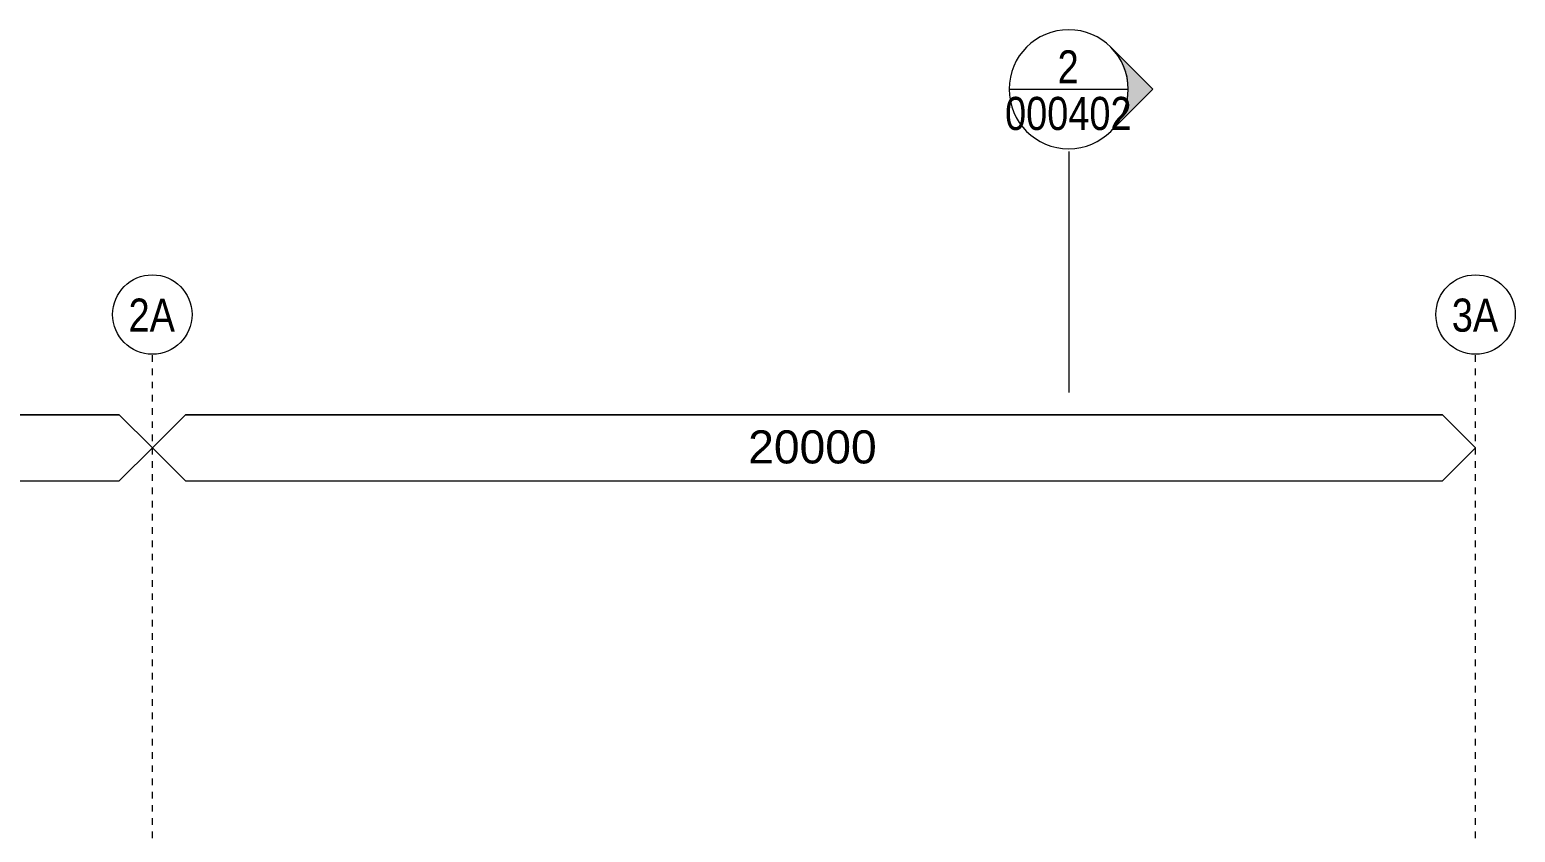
# Model space of a CAD drawing. Header units: metres. Extents: x -4613 to -4328, y -1 to 30.
# Drawn here: x -4560.16 to -4537.7, y 18.08 to 30.21 of the extents above; entities that cross this region are included whole.
import ezdxf

# ---------------------------------------------------------------- set-up
doc = ezdxf.new("R2010")
doc.units = ezdxf.units.M
doc.linetypes.add('Grid Line', pattern=[0.021, 0.012, -0.003, 0.003, -0.003])
for name, color, linetype, lineweight in [('A-ANNO-NOTE', 131, 'Continuous', 5), ('A-DETL-GENF', 92, 'Continuous', 5), ('G-ANNO-SYMB', 111, 'Continuous', 5), ('S-GRID', 1, 'Continuous', 5), ('S-GRID-IDEN', 1, 'Continuous', 5)]:
    doc.layers.add(name, color=color, linetype=linetype, lineweight=lineweight)
doc.styles.add('Arial', font='arial.ttf', dxfattribs={"height": 0.5})
doc.styles.add('Arial Narrow', font='ARIALN.TTF', dxfattribs={"height": 0.5})

# ---------------------------------------------------------------- blocks, each defined once
blk = doc.blocks.new('Dimension - Grids _2D_ - 1-200-639481-SOUTH WEST')
at = {"layer": 'A-DETL-GENF'}
for p, q in [((-4577.805, 24.39), (-4578.305, 23.89)), ((-4578.305, 23.89), (-4577.805, 24.39)), ((-4558.805, 24.39), (-4577.805, 24.39)), ((-4577.805, 24.39), (-4558.805, 24.39)), ((-4558.305, 23.89), (-4558.805, 24.39)), ((-4558.305, 23.89), (-4558.805, 24.39)), ((-4578.305, 23.89), (-4577.805, 23.39)), ((-4578.305, 23.89), (-4577.805, 23.39)), ((-4558.805, 23.39), (-4558.305, 23.89)), ((-4558.305, 23.89), (-4558.805, 23.39)), ((-4577.805, 23.39), (-4558.805, 23.39)), ((-4577.805, 23.39), (-4558.805, 23.39))]:
    blk.add_line(p, q, dxfattribs=at)
blk = doc.blocks.new('Grid - A1-3055139-SOUTH WEST')
at = {"layer": 'S-GRID-IDEN'}
blk.add_circle((-4578.305, 25.905), 0.6, dxfattribs=at)
blk = doc.blocks.new('Section - Black 2-3055132-SOUTH WEST')
at = {"layer": 'G-ANNO-SYMB'}
h = blk.add_hatch(color=256, dxfattribs=at)
edge = h.paths.add_edge_path()
edge.add_line((-4568.779, 29.947), (-4568.143, 29.311))
edge.add_line((-4568.143, 29.311), (-4568.779, 28.675))
edge.add_arc((-4569.415, 29.311), 0.9, 315, 405)
for p, q in [((-4568.143, 29.311), (-4568.779, 29.947)), ((-4568.143, 29.311), (-4568.779, 29.947)), ((-4568.143, 29.311), (-4568.779, 28.675)), ((-4568.779, 28.675), (-4568.143, 29.311))]:
    blk.add_line(p, q, dxfattribs=at)
for start, end in [(90, 270), (270, 90), (315, 45)]:
    blk.add_arc((-4569.415, 29.311), 0.9, start, end, dxfattribs=at)

msp = doc.modelspace()

# ---------------------------------------------------------------- linework, layer by layer
at = {"layer": 'G-ANNO-SYMB'}
for p, q in [((-4545.355, 29.311), (-4543.555, 29.311)), ((-4544.455, 28.371), (-4544.455, 24.726))]:
    msp.add_line(p, q, dxfattribs=at)
at = {"layer": 'S-GRID', "linetype": 'Grid Line'}
for p, q in [((-4558.305, -0.61), (-4558.305, 25.305)), ((-4538.305, -0.61), (-4538.305, 25.305))]:
    msp.add_line(p, q, dxfattribs=at)

# ---------------------------------------------------------------- block references
at = {"layer": 'A-DETL-GENF'}
for p in [(0, 0), (20, 0)]:
    msp.add_blockref('Dimension - Grids _2D_ - 1-200-639481-SOUTH WEST', p, dxfattribs=at)
at = {"layer": 'G-ANNO-SYMB'}
msp.add_blockref('Section - Black 2-3055132-SOUTH WEST', (24.96, 0), dxfattribs=at)
at = {"layer": 'S-GRID-IDEN'}
for p in [(20, 0), (40, 0)]:
    msp.add_blockref('Grid - A1-3055139-SOUTH WEST', p, dxfattribs=at)

# ---------------------------------------------------------------- texts
at = {"layer": 'A-ANNO-NOTE', "insert": (-4549.299, 24.154), "char_height": 0.5, "width": 2.32489, "attachment_point": 1, "style": 'Arial'}
msp.add_mtext('20000', dxfattribs=at)
at = {"layer": 'G-ANNO-SYMB', "char_height": 0.5, "attachment_point": 1, "style": 'Arial Narrow'}
for s, insert, width in [('2', (-4544.622, 29.899), 0.38481), ('000402', (-4545.416, 29.195), 2.30886)]:
    msp.add_mtext(s, dxfattribs=dict(at, insert=insert, width=width))
at = {"layer": 'S-GRID-IDEN', "char_height": 0.5, "width": 0.84979, "attachment_point": 1, "style": 'Arial Narrow'}
for s, insert in [('2A', (-4558.664, 26.146)), ('3A', (-4538.664, 26.146))]:
    msp.add_mtext(s, dxfattribs=dict(at, insert=insert))

doc.saveas('drawing.dxf')
